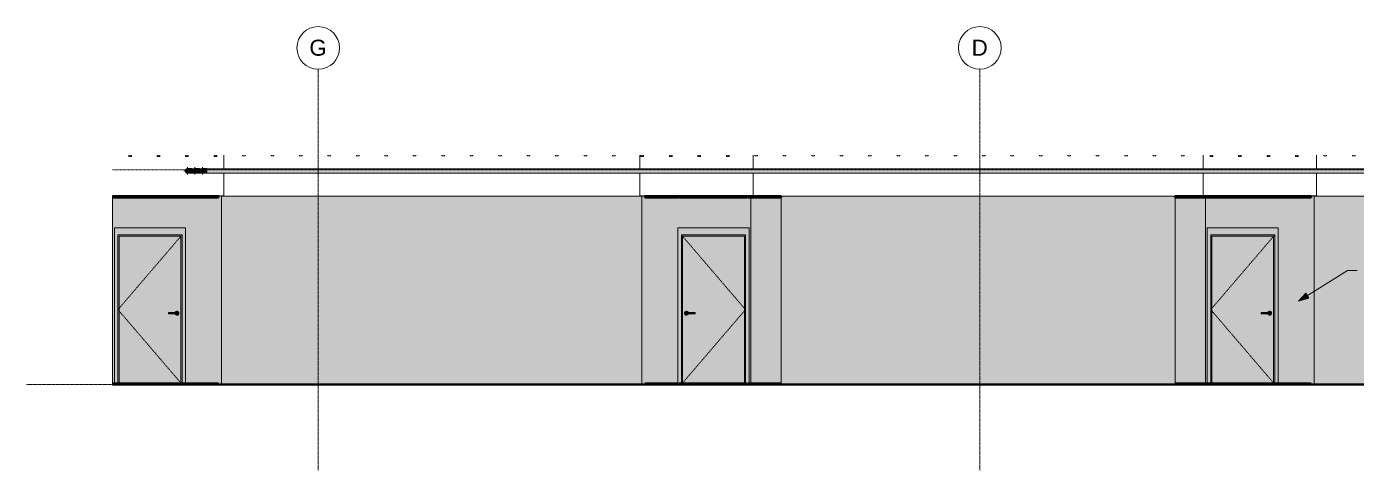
# Model space of a CAD drawing. Header units: inches. Extents: x 10303 to 15970, y 220 to 469.
# Drawn here: x 10303 to 11051, y 220 to 469 of the extents above; entities that cross this region are included whole.
import ezdxf

# ---------------------------------------------------------------- set-up
doc = ezdxf.new("R2010")
doc.units = ezdxf.units.IN
doc.header["$MEASUREMENT"] = 0
for name, pattern in [('Aligning Line 1_8_', [0.25, 0.125, -0.125]), ('Dash 1_16_', [0.125, 0.0625, -0.0625]), ('Grid Line 1_2_', [0.875, 0.5, -0.125, 0.125, -0.125])]:
    doc.linetypes.add(name, pattern=pattern)
for name, color, linetype, lineweight in [('0-1', 7, 'Continuous', 5), ('0-2', 254, 'Continuous', 5), ('0-3', 165, 'Continuous', 5), ('0-4', 10, 'Continuous', 9), ('A-CLNG', 13, 'Continuous', 18), ('A-CLNG-1', 13, 'Continuous', 60), ('A-DOOR', 31, 'Continuous', 18), ('A-DOOR-1', 31, 'Dash 1_16_', 9), ('A-DOOR-2', 31, 'Continuous', 9), ('A-DOOR-FRAM', 31, 'Continuous', 9), ('A-DOOR-FRAM-1', 31, 'Continuous', 18), ('A-FLOR', 192, 'Continuous', 18), ('A-FLOR-1', 250, 'Continuous', 60), ('A-FLOR-2', 192, 'Continuous', 60), ('A-FLOR-LEVL', 51, 'Continuous', 9), ('A-FLOR-LEVL-1', 51, 'Grid Line 1_2_', 9), ('A-FLOR-LEVL-2', 9, 'Continuous', 9), ('A-FLOR-LEVL-3', 147, 'Continuous', 9), ('A-FLOR-PATT-1', 253, 'Continuous', 9), ('A-GENM-1', 55, 'Continuous', 9), ('A-GENM-2', 10, 'Continuous', 9), ('A-ROOF-1', 7, 'Continuous', 18), ('G-ANNO-SYMB-1', 9, 'Aligning Line 1_8_', 9), ('G-ANNO-TEXT', 231, 'Continuous', 9), ('I-WALL', 2, 'Continuous', 18), ('I-WALL-1', 2, 'Continuous', 5), ('P-PIPE', 3, 'Continuous', 9), ('P-PIPE-1', 3, 'Continuous', 5), ('P-PIPE-CNTR', 3, 'Continuous', 9), ('Q-SPCQ-1', 37, 'Continuous', 9), ('Q-SPCQ-2', 15, 'Continuous', 9), ('Q-SPCQ-3', 10, 'Continuous', 9), ('S-BEAM', 12, 'Continuous', 9), ('S-GRID-1', 1, 'Grid Line 1_2_', 9), ('S-GRID-IDEN', 1, 'Continuous', 9), ('S-GRID-IDEN-1', 147, 'Continuous', 9)]:
    doc.layers.add(name, color=color, linetype=linetype, lineweight=lineweight)
doc.styles.add('Arial', font='arial.ttf', dxfattribs={"height": 9})
doc.styles.add('Century Gothic', font='ufonts.com_century-gothic.ttf', dxfattribs={"height": 4.5})

# ---------------------------------------------------------------- blocks, each defined once
blk = doc.blocks.new('Level - Level Head - Circle-V13-Elevation 13 - a')
at = {"layer": 'A-FLOR-LEVL'}
h = blk.add_hatch(color=256, dxfattribs=at)
edge = h.paths.add_edge_path(flags=0)
edge.add_line((11801.56, 268), (11795.56, 268))
edge.add_arc((11801.56, 268), 6, 90, 180, ccw=False)
edge.add_line((11801.56, 274), (11801.56, 268))
h = blk.add_hatch(color=256, dxfattribs=at)
edge = h.paths.add_edge_path(flags=0)
edge.add_line((11801.56, 262), (11801.56, 268))
edge.add_line((11801.56, 268), (11807.56, 268))
edge.add_arc((11801.56, 268), 6, -90, 0, ccw=False)
at = {"layer": 'A-FLOR-LEVL-2'}
blk.add_circle((11801.56, 268), 6, dxfattribs=at)
blk = doc.blocks.new('CTR - 2nd Phase_rvt-1-Elevation 13 - a')
at = {"layer": 'A-FLOR-LEVL-1'}
blk.add_line((10303.21, 268), (11795.56, 268), dxfattribs=at)
at = {"layer": 'G-ANNO-SYMB-1'}
blk.add_line((11747.21, 388.59), (10351.57, 388.59), dxfattribs=at)
at = {"layer": '0-2'}
blk.add_blockref('Level - Level Head - Circle-V13-Elevation 13 - a', (0, 0), dxfattribs=at)
at = {"layer": 'A-FLOR-LEVL', "insert": (11730, 273.28), "char_height": 4.5, "width": 72.5685, "attachment_point": 1, "style": 'Century Gothic'}
blk.add_mtext('22\' - 4" - 3RD FLOOR', dxfattribs=at)
blk = doc.blocks.new('Level - Level Head - Circle-V14-Elevation 13 - a')
at = {"layer": 'A-FLOR-LEVL'}
h = blk.add_hatch(color=256, dxfattribs=at)
edge = h.paths.add_edge_path(flags=0)
edge.add_line((11801.56, 268), (11795.56, 268))
edge.add_arc((11801.56, 268), 6, 90, 180, ccw=False)
edge.add_line((11801.56, 274), (11801.56, 268))
h = blk.add_hatch(color=256, dxfattribs=at)
edge = h.paths.add_edge_path(flags=0)
edge.add_line((11801.56, 262), (11801.56, 268))
edge.add_line((11801.56, 268), (11807.56, 268))
edge.add_arc((11801.56, 268), 6, 270, 360, ccw=False)
at = {"layer": 'A-FLOR-LEVL-3'}
blk.add_circle((11801.56, 268), 6, dxfattribs=at)
blk = doc.blocks.new('CTR - 1st Phase - Unit Layouts_rvt-1-Elevation 13 - a')
at = {"layer": 'A-FLOR-LEVL-1'}
blk.add_line((10303.21, 268), (11795.56, 268), dxfattribs=at)
at = {"layer": '0-3'}
blk.add_blockref('Level - Level Head - Circle-V14-Elevation 13 - a', (0, 0), dxfattribs=at)
at = {"layer": 'A-FLOR-LEVL', "insert": (11730, 273.28), "char_height": 4.5, "width": 72.5685, "attachment_point": 1, "style": 'Century Gothic'}
blk.add_mtext('22\' - 4" - 3RD FLOOR', dxfattribs=at)
blk = doc.blocks.new('Grid - Grid Head - Circle-50561-Elevation 13 - a')
at = {"layer": 'S-GRID-IDEN-1'}
for start, end in [(0, 180), (180, 360)]:
    blk.add_arc((11535.19, 457.11), 12, start, end, dxfattribs=at)
blk = doc.blocks.new('CTR - 1st Phase - Shell_rvt-1-Elevation 13 - a')
at = {"layer": 'A-FLOR-PATT-1'}
h = blk.add_hatch(dxfattribs=at)
h.set_pattern_fill('FP_1', color=256, style=0, pattern_type=2)
h.set_pattern_definition([(0, (11404.029, 0), (15.36, 3.84), [0.634, -10.886, 0.634, -10.886, -61.44]), (0, (11404.029, 0), (15.36, 3.84), [-23.04, 0.634, -22.406, 0.634, -10.886, -26.88]), (0, (11404.029, 0), (15.36, 3.84), [-57.6, 0.634, -7.046, 0.634, -18.566]), (120, (11409.789, 1.92), (-11.005538, 11.38215), [0.634, -10.886, 0.634, -10.886, -61.44]), (120, (11409.789, 1.92), (-11.005538, 11.38215), [-23.04, 0.634, -22.406, 0.634, -10.886, -26.88]), (120, (11409.789, 1.92), (-11.005538, 11.38215), [-57.6, 0.634, -7.046, 0.634, -18.566]), (240, (11411.709, 9.6), (-4.354462, -15.22215), [0.634, -10.886, 0.634, -10.886, -61.44]), (240, (11411.709, 9.6), (-4.354462, -15.22215), [-23.04, 0.634, -22.406, 0.634, -10.886, -26.88]), (240, (11411.709, 9.6), (-4.354462, -15.22215), [-57.6, 0.634, -7.046, 0.634, -18.566])])
h.paths.add_polyline_path([(11223.85, 267.97), (11747.21, 267.97), (11747.21, 268), (10351.57, 268), (10351.57, 267.97), (11136.62, 267.97)], flags=0)
at = {"layer": 'A-FLOR-1'}
blk.add_line((11747.21, 268), (10351.57, 268), dxfattribs=at)
at = {"layer": 'A-FLOR-LEVL-1'}
blk.add_line((10303.21, 268), (11795.56, 268), dxfattribs=at)
at = {"layer": 'A-ROOF-1'}
for p, q in [((10414.04, 396.76), (10414.04, 389.19)), ((10647.94, 396.76), (10647.94, 389.19)), ((10711.64, 396.76), (10711.64, 389.19)), ((10964.74, 396.76), (10964.74, 389.19)), ((11028.44, 396.76), (11028.44, 389.19)), ((10414.04, 386.81), (10414.04, 373.87)), ((10647.94, 386.81), (10647.94, 373.87)), ((10711.64, 386.81), (10711.64, 373.87)), ((10964.74, 386.81), (10964.74, 373.87)), ((11028.44, 386.81), (11028.44, 373.87))]:
    blk.add_line(p, q, dxfattribs=at)
at = {"layer": 'S-GRID-1'}
for p, q in [((10467.19, 219.62), (10467.19, 445.11)), ((10839.19, 219.62), (10839.19, 445.11))]:
    blk.add_line(p, q, dxfattribs=at)
at = {"layer": '0-3'}
for p in [(-1068, 0), (-696, 0)]:
    blk.add_blockref('Grid - Grid Head - Circle-50561-Elevation 13 - a', p, dxfattribs=at)
at = {"layer": 'S-GRID-IDEN', "char_height": 9, "attachment_point": 1, "style": 'Arial'}
for s, insert, width in [('G', (10462.19, 461.75), 11.9685), ('D', (10834.56, 461.75), 11.0595)]:
    blk.add_mtext(s, dxfattribs=dict(at, insert=insert, width=width))
blk = doc.blocks.new('Elevator Door-Center - 48_ x 84_-2010370-Elevation 13 - a')
at = {"layer": 'Q-SPCQ-1'}
h = blk.add_hatch(color=256, dxfattribs=at)
h.paths.add_polyline_path([(11459.8, 268), (11460.59, 268), (11460.59, 352), (11459.8, 352), (11459.8, 300.17)], flags=0)
h.paths.add_polyline_path([(11462.8, 268), (11483.68, 268), (11483.68, 352), (11462.8, 352), (11462.8, 300.17)], flags=0)
blk.add_hatch(color=256, dxfattribs=at).paths.add_polyline_path([(11504.8, 268), (11504.8, 352), (11483.93, 352), (11483.93, 268), (11485.53, 268)], flags=0)
at = {"layer": 'Q-SPCQ-2'}
blk.add_hatch(color=256, dxfattribs=at).paths.add_polyline_path([(11510.8, 268), (11510.8, 355), (11456.8, 355), (11456.8, 268), (11459.8, 268), (11459.8, 352), (11507.8, 352), (11507.8, 268), (11508.05, 268)], flags=0)
at = {"layer": 'Q-SPCQ-3'}
for p, q in [((11459.8, 268), (11459.8, 352)), ((11459.8, 352), (11507.8, 352)), ((11483.68, 268), (11483.68, 352)), ((11483.93, 352), (11483.93, 268)), ((11507.8, 352), (11507.8, 268))]:
    blk.add_line(p, q, dxfattribs=at)
blk = doc.blocks.new('Otis_G2S_06102019171910 - Otis_G2S_06102019171910-2044336-Elevation 13 - a')
at = {"layer": 'A-GENM-1'}
for points in [[(11462.8, 268), (11462.8, 352), (11460.59, 352), (11460.59, 268)], [(11483.68, 268), (11483.8, 268), (11483.8, 352), (11483.68, 352), (11483.68, 300.17)], [(11483.8, 268), (11483.93, 268), (11483.93, 352), (11483.8, 352), (11483.8, 300.17)], [(11507.01, 268), (11507.01, 352), (11504.8, 352), (11504.8, 268)], [(11507.8, 268), (11507.8, 352), (11507.01, 352), (11507.01, 268)]]:
    blk.add_hatch(color=256, dxfattribs=at).paths.add_polyline_path(points, flags=0)
at = {"layer": 'A-GENM-2'}
for p, q in [((11460.59, 268), (11460.59, 352)), ((11462.8, 268), (11462.8, 352)), ((11483.8, 268), (11483.8, 352)), ((11483.8, 352), (11483.8, 268)), ((11504.8, 268), (11504.8, 352)), ((11507.01, 268), (11507.01, 352))]:
    blk.add_line(p, q, dxfattribs=at)
blk = doc.blocks.new('CTR - 1st Phase -Stairs _ Elevators_rvt-1-Elevation 13 - a')
at = {"layer": 'A-FLOR-LEVL-1'}
blk.add_line((10303.21, 268), (11795.56, 268), dxfattribs=at)
at = {"layer": '0-3'}
blk.add_blockref('Level - Level Head - Circle-V14-Elevation 13 - a', (0, 0), dxfattribs=at)
at = {"layer": '0-4'}
for name in ['Elevator Door-Center - 48_ x 84_-2010370-Elevation 13 - a', 'Otis_G2S_06102019171910 - Otis_G2S_06102019171910-2044336-Elevation 13 - a']:
    blk.add_blockref(name, (0, 0), dxfattribs=at)
at = {"layer": 'A-FLOR-LEVL', "insert": (11730, 273.28), "char_height": 4.5, "width": 72.5685, "attachment_point": 1, "style": 'Century Gothic'}
blk.add_mtext('22\' - 4" - 3RD FLOOR', dxfattribs=at)
blk = doc.blocks.new('HOLLOW METAL - UNIT DOOR-2058840-Elevation 13 - a')
at = {"layer": 'A-DOOR'}
h = blk.add_hatch(color=256, dxfattribs=at)
h.paths.add_polyline_path([(10969.61, 268.5), (11004.36, 268.5), (11004.36, 351.38), (10969.61, 351.38), (10969.61, 300.17)], flags=0)
h.paths.add_polyline_path([(11002.13, 306.82), (11001.83, 306.86), (11001.54, 306.98), (11001.3, 307.16), (11001.11, 307.41), (11001.03, 307.61), (10997.31, 307.62), (10997.31, 308.39), (11001.03, 308.39), (11001.11, 308.59), (11001.3, 308.84), (11001.54, 309.02), (11001.83, 309.14), (11002.13, 309.18), (11002.44, 309.14), (11002.73, 309.02), (11002.97, 308.84), (11003.16, 308.59), (11003.28, 308.31), (11003.32, 308), (11003.28, 307.69), (11003.16, 307.41), (11002.97, 307.16), (11002.73, 306.98), (11002.44, 306.86)], flags=0)
for points in [[(10997.31, 308), (11001.45, 308), (11001.45, 308.39), (10997.31, 308.38), (10997.31, 308.1)], [(11000.96, 307.61), (11001.45, 307.62), (11001.45, 308), (10997.31, 308), (10997.31, 307.61), (11000.95, 307.61)], [(11002.13, 306.82), (11002.44, 306.86), (11002.73, 306.98), (11002.97, 307.16), (11003.16, 307.41), (11003.28, 307.69), (11003.32, 308), (11003.28, 308.31), (11003.16, 308.59), (11002.97, 308.84), (11002.73, 309.02), (11002.44, 309.14), (11002.13, 309.18), (11001.83, 309.14), (11001.54, 309.02), (11001.3, 308.84), (11001.11, 308.59), (11001.04, 308.39), (11002.05, 308.38), (11002.04, 308.39), (11002.21, 308.35), (11002.3, 308.29), (11002.36, 308.22), (11002.4, 308.13), (11002.42, 308.1), (11002.43, 307.99), (11002.39, 307.83), (11002.34, 307.75), (11002.28, 307.7), (11002.18, 307.64), (11002.1, 307.62), (11001.93, 307.61), (11001.86, 307.62), (11001.03, 307.61), (11001.11, 307.41), (11001.3, 307.16), (11001.54, 306.98), (11001.83, 306.86)], [(11001.69, 308), (11002.43, 308), (11002.4, 308.14), (11002.34, 308.25), (11002.25, 308.33), (11002.19, 308.36), (11002.12, 308.38), (11001.95, 308.38), (11001.85, 308.38), (11001.45, 308.38), (11001.45, 308), (11001.63, 308)]]:
    blk.add_hatch(color=256, dxfattribs=at).paths.add_polyline_path(points, flags=0)
h = blk.add_hatch(color=256, dxfattribs=at)
h.paths.add_polyline_path([(11002.31, 307.72), (11002.41, 307.88), (11002.42, 307.9), (11002.42, 308), (11002.38, 308), (11002.32, 307.75)], flags=0)
h.paths.add_polyline_path([(11001.45, 307.61), (11001.48, 307.62), (11002.14, 307.62), (11002.28, 307.7), (11002.31, 307.75), (11002.38, 308), (11001.45, 308), (11001.45, 307.62)], flags=0)
at = {"layer": 'A-DOOR-FRAM-1'}
for points in [[(11006.32, 268), (11006.57, 268), (11006.57, 268.5), (11006.99, 268.5), (11006.99, 356), (10966.99, 356), (10967, 268.5), (10967.92, 268.5), (10967.92, 268), (10968.17, 268), (10968.17, 268.5), (10968.99, 268.5), (10968.99, 352), (11004.99, 352), (11004.99, 268.5), (11006.32, 268.5)], [(10968.99, 268.5), (10969.61, 268.5), (10969.61, 351.38), (11004.36, 351.38), (11004.36, 268.5), (11004.99, 268.5), (11004.99, 352), (10968.99, 352), (10968.99, 268.5)]]:
    blk.add_hatch(color=256, dxfattribs=at).paths.add_polyline_path(points, flags=0)
at = {"layer": 'A-DOOR-1'}
for p, q in [((11004.99, 352), (10968.99, 310)), ((10968.99, 310), (11004.56, 268.5))]:
    blk.add_line(p, q, dxfattribs=at)
at = {"layer": 'A-DOOR-2'}
for p, q in [((11001.45, 308.39), (10997.31, 308.39)), ((10997.31, 308), (10997.31, 308.39)), ((10997.31, 307.61), (10997.31, 308)), ((10997.31, 307.61), (11001.45, 307.61))]:
    blk.add_line(p, q, dxfattribs=at)
at = {"layer": 'A-DOOR-2', "flags": 128}
for points in [[(11002.04, 308.39), (11001.88, 308.39), (11001.5, 308.39), (11001.45, 308.39)], [(11001.45, 307.61), (11001.84, 307.61), (11002.03, 307.61), (11002.04, 307.61)]]:
    blk.add_lwpolyline(points, dxfattribs=at)
at = {"layer": 'A-DOOR-2'}
for start, end in [(0, 160.36566), (199.56325, 0)]:
    blk.add_arc((11002.13, 308), 1.18, start, end, dxfattribs=at)
at = {"layer": 'A-DOOR-FRAM'}
for p, q in [((10968.99, 268.5), (10968.99, 352)), ((10968.99, 352), (11004.99, 352)), ((11004.99, 352), (11004.99, 268.5)), ((10969.61, 268.5), (10969.61, 351.38)), ((10969.61, 351.38), (11004.36, 351.38)), ((11004.36, 351.38), (11004.36, 268.5))]:
    blk.add_line(p, q, dxfattribs=at)
blk = doc.blocks.new('HOLLOW METAL - UNIT DOOR-2058696-Elevation 13 - a')
at = {"layer": 'A-DOOR'}
h = blk.add_hatch(color=256, dxfattribs=at)
h.paths.add_polyline_path([(10706.76, 268.5), (10706.76, 351.38), (10672.01, 351.38), (10672.01, 268.5), (10700.48, 268.5)], flags=0)
h.paths.add_polyline_path([(10674.24, 306.82), (10673.94, 306.86), (10673.65, 306.98), (10673.41, 307.16), (10673.22, 307.41), (10673.1, 307.69), (10673.06, 308), (10673.1, 308.31), (10673.22, 308.59), (10673.41, 308.84), (10673.65, 309.02), (10673.94, 309.14), (10674.24, 309.18), (10674.59, 309.13), (10674.83, 309.02), (10675.08, 308.84), (10675.27, 308.59), (10675.35, 308.39), (10679.07, 308.38), (10679.07, 307.61), (10675.35, 307.61), (10675.27, 307.41), (10675.08, 307.16), (10674.83, 306.98), (10674.55, 306.86)], flags=0)
h = blk.add_hatch(color=256, dxfattribs=at)
h.paths.add_polyline_path([(10674.06, 307.72), (10673.97, 307.88), (10673.96, 307.9), (10673.95, 308), (10673.98, 308.14), (10674.04, 308.25), (10674.06, 308.25), (10674, 307.99), (10674.06, 307.75)], flags=0)
h.paths.add_polyline_path([(10674.24, 306.82), (10674.59, 306.87), (10674.83, 306.98), (10675.08, 307.16), (10675.27, 307.41), (10675.35, 307.61), (10674.23, 307.62), (10674.08, 307.71), (10674.06, 307.75), (10674, 308.01), (10674.08, 308.29), (10674.19, 308.36), (10674.25, 308.38), (10674.43, 308.38), (10674.59, 308.38), (10675.35, 308.39), (10675.27, 308.59), (10675.08, 308.84), (10674.83, 309.02), (10674.55, 309.14), (10674.24, 309.18), (10673.94, 309.14), (10673.65, 309.02), (10673.41, 308.84), (10673.22, 308.59), (10673.1, 308.31), (10673.06, 308), (10673.1, 307.69), (10673.22, 307.41), (10673.41, 307.16), (10673.65, 306.98), (10673.94, 306.86)], flags=0)
for points in [[(10674.93, 307.61), (10674.93, 308), (10673.95, 308), (10673.99, 307.83), (10674.04, 307.75), (10674.1, 307.7), (10674.2, 307.64), (10674.28, 307.62), (10674.44, 307.61), (10674.52, 307.62), (10674.9, 307.62)], [(10675.95, 308), (10679.07, 308), (10679.07, 308.39), (10674.93, 308.38), (10674.93, 308), (10675.43, 308)], [(10675.84, 307.61), (10679.07, 307.62), (10679.07, 308), (10674.93, 308), (10674.93, 307.61), (10675.59, 307.61)]]:
    blk.add_hatch(color=256, dxfattribs=at).paths.add_polyline_path(points, flags=0)
h = blk.add_hatch(color=256, dxfattribs=at)
h.paths.add_polyline_path([(10674.06, 308.28), (10673.97, 308.13), (10673.96, 308.1), (10673.96, 308), (10674, 308), (10674.06, 308.25)], flags=0)
h.paths.add_polyline_path([(10674.17, 308), (10674.93, 308), (10674.93, 308.39), (10674.9, 308.38), (10674.33, 308.38), (10674.34, 308.39), (10674.17, 308.35), (10674.08, 308.29), (10674.06, 308.25), (10674, 308), (10674.08, 308)], flags=0)
at = {"layer": 'A-DOOR-FRAM-1'}
for points in [[(10669.81, 268), (10670.06, 268), (10670.06, 268.5), (10671.39, 268.5), (10671.39, 352), (10707.39, 352), (10707.39, 268.5), (10708.21, 268.5), (10708.21, 268), (10708.46, 268), (10708.46, 268.5), (10709.39, 268.5), (10709.39, 356), (10669.39, 356), (10669.4, 268.5), (10669.81, 268.5)], [(10672.01, 268.5), (10672.01, 351.38), (10706.76, 351.38), (10706.76, 268.5), (10707.39, 268.5), (10707.39, 352), (10671.39, 352), (10671.39, 268.5)]]:
    blk.add_hatch(color=256, dxfattribs=at).paths.add_polyline_path(points, flags=0)
at = {"layer": 'A-DOOR-1'}
for p, q in [((10671.39, 352), (10707.39, 310)), ((10707.39, 310), (10671.82, 268.5))]:
    blk.add_line(p, q, dxfattribs=at)
at = {"layer": 'A-DOOR-2'}
for p, q in [((10679.07, 308.39), (10674.93, 308.39)), ((10674.93, 307.61), (10679.07, 307.61)), ((10679.07, 308.39), (10679.07, 308)), ((10679.07, 308), (10679.07, 307.61))]:
    blk.add_line(p, q, dxfattribs=at)
at = {"layer": 'A-DOOR-2', "flags": 128}
for points in [[(10674.93, 308.39), (10674.53, 308.39), (10674.34, 308.39), (10674.34, 308.39)], [(10674.34, 307.61), (10674.5, 307.61), (10674.88, 307.61), (10674.93, 307.61)]]:
    blk.add_lwpolyline(points, dxfattribs=at)
at = {"layer": 'A-DOOR-2'}
for start, end in [(19.63434, 180), (180, 340.43675)]:
    blk.add_arc((10674.24, 308), 1.18, start, end, dxfattribs=at)
at = {"layer": 'A-DOOR-FRAM'}
for p, q in [((10671.39, 352), (10707.39, 352)), ((10671.39, 268.5), (10671.39, 352)), ((10707.39, 352), (10707.39, 268.5)), ((10672.01, 351.38), (10706.76, 351.38)), ((10672.01, 268.5), (10672.01, 351.38)), ((10706.76, 351.38), (10706.76, 268.5))]:
    blk.add_line(p, q, dxfattribs=at)
blk = doc.blocks.new('Elbow - PVC - Sch 40 - Standard-2079255-Elevation 13 - a')
at = {"layer": 'P-PIPE'}
h = blk.add_hatch(color=256, dxfattribs=at)
h.paths.add_polyline_path([(10393.69, 386.66), (10394.04, 386.7), (10394.38, 386.85), (10394.64, 387.05), (10394.86, 387.35), (10394.99, 387.65), (10395.03, 388), (10394.99, 388.35), (10394.82, 388.71), (10394.64, 388.95), (10394.28, 389.2), (10394.04, 389.3), (10393.69, 389.34), (10393.34, 389.3), (10393, 389.15), (10392.74, 388.95), (10392.53, 388.67), (10392.39, 388.35), (10392.35, 388), (10392.39, 387.65), (10392.54, 387.31), (10392.74, 387.05), (10393.1, 386.8), (10393.37, 386.7)], flags=0)
h.paths.add_polyline_path([(10393.69, 386.81), (10393.38, 386.85), (10393.05, 387.01), (10392.85, 387.16), (10392.66, 387.41), (10392.54, 387.69), (10392.5, 388), (10392.54, 388.31), (10392.69, 388.63), (10392.91, 388.88), (10393.1, 389.03), (10393.38, 389.15), (10393.69, 389.19), (10394, 389.15), (10394.28, 389.03), (10394.53, 388.84), (10394.72, 388.59), (10394.85, 388.25), (10394.88, 388), (10394.84, 387.69), (10394.72, 387.41), (10394.53, 387.16), (10394.24, 386.95), (10394, 386.85), (10393.82, 386.83)], flags=0)
for points in [[(10395.04, 388), (10395.07, 388), (10395.07, 389.34), (10393.82, 389.33), (10394.06, 389.29), (10394.38, 389.15), (10394.69, 388.89), (10394.87, 388.63), (10394.99, 388.35), (10395.03, 388)], [(10395.19, 388), (10396.22, 388), (10396.22, 389.34), (10395.07, 389.34), (10395.07, 388)], [(10395.07, 386.66), (10396.22, 386.66), (10396.22, 388), (10395.07, 388), (10395.07, 386.66)]]:
    blk.add_hatch(color=256, dxfattribs=at).paths.add_polyline_path(points, flags=0)
h = blk.add_hatch(color=256, dxfattribs=at)
h.paths.add_polyline_path([(10393.69, 386.66), (10393.8, 386.66), (10393.73, 386.66)], flags=0)
h.paths.add_polyline_path([(10395.07, 386.66), (10395.07, 388), (10395.03, 388), (10394.99, 387.65), (10394.84, 387.31), (10394.64, 387.05), (10394.36, 386.84), (10394.02, 386.69), (10393.77, 386.66), (10394.68, 386.66)], flags=0)
for p, q in [((10396.22, 389.34), (10395.07, 389.34)), ((10396.22, 389.34), (10396.22, 388)), ((10392.5, 388.6), (10392.51, 388.63)), ((10393.09, 386.81), (10393.06, 386.82)), ((10395.07, 386.66), (10396.22, 386.66)), ((10396.22, 388), (10396.22, 386.66))]:
    blk.add_line(p, q, dxfattribs=at)
at = {"layer": 'P-PIPE', "flags": 128}
for points in [[(10392.91, 389.08), (10392.95, 389.12), (10392.97, 389.13)], [(10393.36, 389.27), (10393.56, 389.34), (10393.69, 389.34)], [(10393.69, 389.34), (10393.85, 389.34), (10394.29, 389.34), (10394.91, 389.34), (10395.07, 389.34)], [(10392.37, 387.83), (10392.35, 387.87), (10392.35, 388)], [(10392.61, 387.22), (10392.57, 387.26), (10392.56, 387.28)], [(10395.07, 386.66), (10394.42, 386.66), (10393.93, 386.66), (10393.7, 386.66), (10393.69, 386.66)]]:
    blk.add_lwpolyline(points, dxfattribs=at)
at = {"layer": 'P-PIPE'}
for start, end in [(0, 180), (180, 0)]:
    blk.add_arc((10393.69, 388), 1.34, start, end, dxfattribs=at)
blk = doc.blocks.new('Dimension Lumber - 2x10-2056818-Elevation 13 - a')
at = {"layer": 'S-BEAM'}
blk.add_hatch(color=256, dxfattribs=at).paths.add_polyline_path([(10360.64, 396.09), (10362.14, 396.09), (10362.14, 396.76), (10360.64, 396.76)], flags=0)
for p, q in [((10360.64, 396.09), (10360.64, 396.76)), ((10362.14, 396.09), (10362.14, 396.76)), ((10362.14, 396.09), (10360.64, 396.09))]:
    blk.add_line(p, q, dxfattribs=at)
blk = doc.blocks.new('Dimension Lumber - 2x10-2056819-Elevation 13 - a')
at = {"layer": 'S-BEAM'}
blk.add_hatch(color=256, dxfattribs=at).paths.add_polyline_path([(10424.64, 396.53), (10426.14, 396.53), (10426.14, 396.76), (10424.64, 396.76)], flags=0)
for p, q in [((10424.64, 396.53), (10424.64, 396.76)), ((10426.14, 396.53), (10426.14, 396.76)), ((10426.14, 396.53), (10424.64, 396.53))]:
    blk.add_line(p, q, dxfattribs=at)
blk = doc.blocks.new('Dimension Lumber - 2x10-2056820-Elevation 13 - a')
at = {"layer": 'S-BEAM'}
blk.add_hatch(color=256, dxfattribs=at).paths.add_polyline_path([(10856.64, 396.53), (10858.14, 396.53), (10858.14, 396.76), (10856.64, 396.76)], flags=0)
for p, q in [((10856.64, 396.53), (10856.64, 396.76)), ((10858.14, 396.53), (10858.14, 396.76)), ((10858.14, 396.53), (10856.64, 396.53))]:
    blk.add_line(p, q, dxfattribs=at)
blk = doc.blocks.new('Dimension Lumber - 2x10-2056821-Elevation 13 - a')
at = {"layer": 'S-BEAM'}
blk.add_hatch(color=256, dxfattribs=at).paths.add_polyline_path([(10968.64, 396.09), (10970.14, 396.09), (10970.14, 396.76), (10968.64, 396.76)], flags=0)
for p, q in [((10968.64, 396.09), (10968.64, 396.76)), ((10970.14, 396.09), (10970.14, 396.76)), ((10970.14, 396.09), (10968.64, 396.09))]:
    blk.add_line(p, q, dxfattribs=at)

msp = doc.modelspace()

# ---------------------------------------------------------------- hatches: boundary and pattern name
at = {"layer": 'A-CLNG'}
h = msp.add_hatch(color=256, dxfattribs=at)
h.paths.add_polyline_path([(10353.77, 373.07), (10391.92, 373.07), (10391.92, 373.82), (10353.77, 373.82), (10353.77, 373.37)], flags=0)
h.paths.add_polyline_path([(10351.59, 373.07), (10353.52, 373.07), (10353.52, 373.82), (10351.59, 373.82), (10351.59, 373.15)], flags=0)
h.paths.add_polyline_path([(10392.17, 373.07), (10411.12, 373.07), (10411.12, 373.82), (10392.17, 373.82), (10392.17, 373.37)], flags=0)
h = msp.add_hatch(color=256, dxfattribs=at)
h.paths.add_polyline_path([(10727.41, 373.07), (10727.41, 373.82), (10708.46, 373.82), (10708.46, 373.07), (10722.29, 373.07)], flags=0)
h.paths.add_polyline_path([(10669.81, 373.07), (10669.81, 373.82), (10650.86, 373.82), (10650.86, 373.07), (10669.39, 373.07)], flags=0)
h.paths.add_polyline_path([(10670.06, 373.07), (10708.21, 373.07), (10708.21, 373.82), (10670.06, 373.82), (10670.06, 373.37)], flags=0)
h = msp.add_hatch(color=256, dxfattribs=at)
h.paths.add_polyline_path([(10962.16, 373.07), (10967.92, 373.07), (10967.92, 373.82), (10948.97, 373.82), (10948.97, 373.07)], flags=0)
h.paths.add_polyline_path([(10968.17, 373.07), (11006.32, 373.07), (11006.32, 373.82), (10968.17, 373.82), (10968.17, 373.37)], flags=0)
h.paths.add_polyline_path([(11006.57, 373.07), (11025.52, 373.07), (11025.52, 373.82), (11006.57, 373.82), (11006.57, 373.37)], flags=0)
at = {"layer": 'A-FLOR'}
h = msp.add_hatch(color=256, dxfattribs=at)
h.paths.add_polyline_path([(10404.8, 268), (10411.12, 268), (10411.12, 268.5), (10392.17, 268.5), (10392.17, 268), (10395.19, 268)], flags=0)
h.paths.add_polyline_path([(10353.52, 268), (10353.52, 268.5), (10351.59, 268.5), (10351.59, 268), (10352.59, 268)], flags=0)
h.paths.add_polyline_path([(10353.77, 268), (10391.92, 268), (10391.92, 268.5), (10353.77, 268.5)], flags=0)
h = msp.add_hatch(color=256, dxfattribs=at)
h.paths.add_polyline_path([(10650.86, 268), (10669.81, 268), (10669.81, 268.5), (10650.86, 268.5)], flags=0)
h.paths.add_polyline_path([(10708.21, 268), (10708.21, 268.5), (10670.06, 268.5), (10670.06, 268), (10707.39, 268)], flags=0)
h.paths.add_polyline_path([(10709.39, 268), (10727.41, 268), (10727.41, 268.5), (10708.46, 268.5), (10708.46, 268)], flags=0)
h = msp.add_hatch(color=256, dxfattribs=at)
h.paths.add_polyline_path([(11019.2, 268), (11025.52, 268), (11025.52, 268.5), (11006.57, 268.5), (11006.57, 268), (11006.99, 268)], flags=0)
h.paths.add_polyline_path([(11004.36, 268), (11006.32, 268), (11006.32, 268.5), (10968.17, 268.5), (10968.17, 268), (10993.6, 268)], flags=0)
h.paths.add_polyline_path([(10967.92, 268), (10967.92, 268.5), (10948.97, 268.5), (10948.97, 268), (10966.99, 268)], flags=0)
at = {"layer": 'G-ANNO-TEXT'}
msp.add_hatch(color=256, dxfattribs=at).paths.add_polyline_path([(11018.25, 314.71), (11024.19, 316.51), (11022.5, 319.24)], flags=0)
at = {"layer": 'I-WALL'}
h = msp.add_hatch(color=256, dxfattribs=at)
h.paths.add_polyline_path([(10649.19, 268), (10650.86, 268), (10650.86, 268.5), (10669.39, 268.5), (10669.39, 356), (10709.39, 356), (10709.39, 268.5), (10710.39, 268.5), (10710.39, 373.07), (10708.46, 373.07), (10708.46, 373.82), (10710.39, 373.82), (10710.39, 374), (10649.19, 374), (10649.19, 268.5)], flags=0)
h.paths.add_polyline_path([(10708.21, 373.07), (10670.06, 373.07), (10670.06, 373.82), (10708.21, 373.82), (10708.21, 373.37)], flags=0)
h.paths.add_polyline_path([(10669.81, 373.07), (10650.86, 373.07), (10650.86, 373.82), (10669.81, 373.82), (10669.81, 373.37)], flags=0)
h = msp.add_hatch(color=256, dxfattribs=at)
h.paths.add_polyline_path([(10710.39, 268.5), (10727.41, 268.5), (10727.41, 373.07), (10710.39, 373.07), (10710.39, 332.37)], flags=0)
h.paths.add_polyline_path([(10727.41, 373.82), (10727.41, 373.87), (10710.39, 373.87), (10710.39, 373.82), (10722.29, 373.82)], flags=0)
at = {"layer": 'I-WALL-1'}
h = msp.add_hatch(color=256, dxfattribs=at)
h.paths.add_polyline_path([(10412.79, 268), (10412.78, 374), (10351.59, 374), (10351.6, 373.82), (10353.52, 373.82), (10353.52, 373.07), (10351.59, 373.07), (10351.6, 268.5), (10352.59, 268.5), (10352.59, 356), (10392.59, 356), (10392.59, 268.5), (10411.12, 268.5), (10411.12, 268)], flags=0)
h.paths.add_polyline_path([(10373.38, 373.07), (10353.77, 373.07), (10353.77, 373.82), (10391.92, 373.82), (10391.92, 373.07)], flags=0)
h.paths.add_polyline_path([(10411.12, 373.07), (10392.17, 373.07), (10392.17, 373.82), (10411.12, 373.82), (10411.12, 373.37)], flags=0)
for points in [[(10414.04, 373.87), (10414.04, 374), (10412.79, 374), (10412.79, 373.87)], [(10526.03, 268), (10649.19, 268), (10649.19, 373.87), (10412.79, 373.87), (10412.79, 268), (10438.8, 268)], [(10649.19, 373.87), (10649.19, 374), (10647.94, 374), (10647.94, 373.87)], [(10874.94, 268), (10948.97, 268), (10948.97, 373.87), (10727.41, 373.87), (10727.41, 268), (10787.71, 268)], [(11027.19, 373.87), (11028.44, 373.87), (11028.44, 374), (11027.19, 374)], [(11027.19, 268), (11363.19, 268), (11363.19, 373.87), (11027.19, 373.87), (11027.19, 332.37)]]:
    msp.add_hatch(color=256, dxfattribs=at).paths.add_polyline_path(points, flags=0)
h = msp.add_hatch(color=256, dxfattribs=at)
h.paths.add_polyline_path([(10965.99, 268.5), (10965.99, 373.07), (10948.97, 373.07), (10948.97, 268.5), (10962.16, 268.5)], flags=0)
h.paths.add_polyline_path([(10965.99, 373.82), (10965.99, 373.87), (10948.97, 373.87), (10948.97, 373.82), (10962.16, 373.82)], flags=0)
h = msp.add_hatch(color=256, dxfattribs=at)
h.paths.add_polyline_path([(11027.19, 268), (11027.18, 374), (10965.99, 374), (10966, 373.82), (10967.92, 373.82), (10967.92, 373.07), (10965.99, 373.07), (10966, 268.5), (10966.99, 268.5), (10966.99, 356), (11006.99, 356), (11006.99, 268.5), (11025.52, 268.5), (11025.52, 268)], flags=0)
h.paths.add_polyline_path([(11006.99, 373.07), (11006.57, 373.07), (11006.57, 373.82), (11025.52, 373.82), (11025.52, 373.07)], flags=0)
h.paths.add_polyline_path([(10983.97, 373.07), (10968.17, 373.07), (10968.17, 373.82), (11006.32, 373.82), (11006.32, 373.07), (11005.78, 373.07)], flags=0)
at = {"layer": 'P-PIPE'}
for points in [[(10393.69, 386.81), (10394.05, 386.88), (10394.28, 386.97), (10394.53, 387.16), (10394.72, 387.41), (10394.84, 387.71), (10394.87, 388.07), (10394.84, 388.31), (10394.72, 388.59), (10394.53, 388.84), (10394.23, 389.05), (10394, 389.15), (10393.69, 389.19), (10393.38, 389.15), (10393.1, 389.03), (10392.85, 388.84), (10392.64, 388.55), (10392.54, 388.31), (10392.5, 388), (10392.56, 387.65), (10392.66, 387.41), (10392.85, 387.16), (10393.1, 386.97), (10393.38, 386.85), (10393.51, 386.84)], [(10397.82, 386.81), (10398.18, 386.88), (10398.41, 386.97), (10398.66, 387.16), (10398.85, 387.41), (10398.97, 387.71), (10399, 388.07), (10398.97, 388.31), (10398.85, 388.59), (10398.66, 388.84), (10398.35, 389.05), (10398.13, 389.15), (10397.82, 389.19), (10397.51, 389.15), (10397.22, 389.03), (10396.98, 388.84), (10396.77, 388.55), (10396.67, 388.31), (10396.63, 388), (10396.69, 387.65), (10396.79, 387.41), (10396.98, 387.16), (10397.22, 386.97), (10397.51, 386.85), (10397.64, 386.84)], [(10402.06, 386.81), (10402.43, 386.88), (10402.65, 386.97), (10402.9, 387.16), (10403.09, 387.41), (10403.21, 387.71), (10403.24, 388.07), (10403.21, 388.31), (10403.09, 388.59), (10402.9, 388.84), (10402.6, 389.05), (10402.37, 389.15), (10402, 389.18), (10401.75, 389.15), (10401.47, 389.03), (10401.22, 388.84), (10401.02, 388.55), (10400.91, 388.31), (10400.87, 388), (10400.93, 387.65), (10401.03, 387.41), (10401.22, 387.16), (10401.47, 386.97), (10401.75, 386.85), (10402, 386.82)]]:
    msp.add_hatch(color=256, dxfattribs=at).paths.add_polyline_path(points, flags=0)
at = {"layer": 'P-PIPE-1'}
h = msp.add_hatch(color=256, dxfattribs=at)
h.paths.add_polyline_path([(11710.41, 388), (11710.59, 388), (11710.59, 389.19), (11708.89, 389.17), (11708.94, 389.15), (11709.2, 388.95), (11709.44, 388.59), (11709.55, 388.31), (11709.59, 388), (11709.93, 388)], flags=0)
h.paths.add_polyline_path([(10396.22, 388), (10396.47, 388), (10396.55, 388.42), (10396.68, 388.71), (10396.87, 388.95), (10397.15, 389.19), (10396.22, 389.19), (10396.22, 388.15)], flags=0)
h = msp.add_hatch(color=256, dxfattribs=at)
h.paths.add_polyline_path([(10400.64, 388), (10400.72, 388), (10400.76, 388.35), (10400.93, 388.71), (10401.11, 388.95), (10401.39, 389.19), (10400.35, 389.19), (10400.35, 388)], flags=0)
h.paths.add_polyline_path([(11705.72, 388.52), (11705.72, 389.19), (11705.14, 389.17), (11705.18, 389.15), (11705.44, 388.95), (11705.69, 388.59)], flags=0)
for points in [[(11196.59, 388), (11701.96, 388), (11701.96, 389.19), (10404.59, 389.19), (10404.59, 388), (10496.04, 388), (11195.22, 388)], [(10404.59, 386.81), (11701.96, 386.81), (11701.96, 388), (10404.59, 388), (10404.59, 386.84)]]:
    msp.add_hatch(color=256, dxfattribs=at).paths.add_polyline_path(points, flags=0)
h = msp.add_hatch(color=256, dxfattribs=at)
h.paths.add_polyline_path([(11708.92, 386.81), (11710.59, 386.81), (11710.59, 388), (11709.59, 388), (11709.55, 387.65), (11709.39, 387.31), (11709.2, 387.05), (11708.89, 386.81)], flags=0)
h.paths.add_polyline_path([(10396.47, 386.81), (10397.2, 386.81), (10397.12, 386.85), (10396.87, 387.05), (10396.62, 387.41), (10396.51, 387.69), (10396.47, 388), (10396.22, 388), (10396.22, 386.81)], flags=0)
h.paths.add_polyline_path([(10398.43, 386.81), (10398.44, 386.81), (10398.49, 386.83)], flags=0)
h = msp.add_hatch(color=256, dxfattribs=at)
h.paths.add_polyline_path([(10400.35, 386.81), (10401.45, 386.81), (10401.37, 386.85), (10401.11, 387.05), (10400.86, 387.41), (10400.76, 387.69), (10400.72, 388), (10400.35, 388), (10400.35, 386.84)], flags=0)
h.paths.add_polyline_path([(10402.68, 386.81), (10402.68, 386.81), (10402.73, 386.83)], flags=0)
h.paths.add_polyline_path([(11705.11, 386.81), (11705.72, 386.81), (11705.72, 387.48), (11705.64, 387.31), (11705.44, 387.05), (11705.11, 386.81)], flags=0)

# ---------------------------------------------------------------- linework, layer by layer
at = {"layer": 'A-CLNG-1'}
for p, q in [((10353.52, 373.82), (10351.57, 373.82)), ((10351.57, 373.07), (10353.52, 373.07)), ((10353.52, 373.07), (10353.52, 373.82)), ((10391.92, 373.82), (10353.77, 373.82)), ((10353.77, 373.82), (10353.77, 373.07)), ((10353.77, 373.07), (10391.92, 373.07)), ((10391.92, 373.07), (10391.92, 373.82)), ((10411.12, 373.82), (10392.17, 373.82)), ((10392.17, 373.82), (10392.17, 373.07)), ((10392.17, 373.07), (10411.12, 373.07)), ((10411.12, 373.07), (10411.12, 373.82)), ((10669.81, 373.82), (10650.86, 373.82)), ((10650.86, 373.82), (10650.86, 373.07)), ((10650.86, 373.07), (10669.81, 373.07)), ((10669.81, 373.07), (10669.81, 373.82)), ((10708.21, 373.82), (10670.06, 373.82)), ((10670.06, 373.82), (10670.06, 373.07)), ((10670.06, 373.07), (10708.21, 373.07)), ((10708.21, 373.07), (10708.21, 373.82)), ((10727.41, 373.82), (10708.46, 373.82)), ((10708.46, 373.82), (10708.46, 373.07)), ((10708.46, 373.07), (10727.41, 373.07)), ((10727.41, 373.07), (10727.41, 373.82)), ((10967.92, 373.82), (10948.97, 373.82)), ((10948.97, 373.82), (10948.97, 373.07)), ((10948.97, 373.07), (10967.92, 373.07)), ((10967.92, 373.07), (10967.92, 373.82)), ((11006.32, 373.82), (10968.17, 373.82)), ((10968.17, 373.82), (10968.17, 373.07)), ((10968.17, 373.07), (11006.32, 373.07)), ((11006.32, 373.07), (11006.32, 373.82)), ((11025.52, 373.82), (11006.57, 373.82)), ((11006.57, 373.82), (11006.57, 373.07)), ((11006.57, 373.07), (11025.52, 373.07)), ((11025.52, 373.07), (11025.52, 373.82))]:
    msp.add_line(p, q, dxfattribs=at)
at = {"layer": 'A-FLOR-2'}
for p, q in [((10353.52, 268.5), (10351.57, 268.5)), ((10353.52, 267.97), (10353.52, 268.5)), ((10391.92, 268.5), (10353.77, 268.5)), ((10353.77, 268.5), (10353.77, 267.97)), ((10391.92, 267.97), (10391.92, 268.5)), ((10411.12, 268.5), (10392.17, 268.5)), ((10392.17, 268.5), (10392.17, 267.97)), ((10411.12, 267.97), (10411.12, 268.5)), ((10669.81, 268.5), (10650.86, 268.5)), ((10650.86, 268.5), (10650.86, 267.97)), ((10669.81, 267.97), (10669.81, 268.5)), ((10708.21, 268.5), (10670.06, 268.5)), ((10670.06, 268.5), (10670.06, 267.97)), ((10708.21, 267.97), (10708.21, 268.5)), ((10727.41, 268.5), (10708.46, 268.5)), ((10708.46, 268.5), (10708.46, 267.97)), ((10727.41, 267.97), (10727.41, 268.5)), ((10967.92, 268.5), (10948.97, 268.5)), ((10948.97, 268.5), (10948.97, 267.97)), ((10967.92, 267.97), (10967.92, 268.5)), ((11006.32, 268.5), (10968.17, 268.5)), ((10968.17, 268.5), (10968.17, 267.97)), ((11006.32, 267.97), (11006.32, 268.5)), ((11025.52, 268.5), (11006.57, 268.5)), ((11006.57, 268.5), (11006.57, 267.97)), ((11025.52, 267.97), (11025.52, 268.5))]:
    msp.add_line(p, q, dxfattribs=at)
at = {"layer": 'A-FLOR-LEVL-1'}
msp.add_line((10303.21, 268), (11795.56, 268), dxfattribs=at)
at = {"layer": 'G-ANNO-TEXT'}
for p, q in [((11018.25, 314.71), (11045.95, 331.91)), ((11045.95, 331.91), (11051.37, 331.91)), ((11022.5, 319.24), (11018.25, 314.71)), ((11018.25, 314.71), (11024.19, 316.51)), ((11024.19, 316.51), (11022.5, 319.24))]:
    msp.add_line(p, q, dxfattribs=at)
at = {"layer": 'I-WALL'}
for p, q in [((10414.04, 374), (10351.57, 374)), ((10351.59, 268), (10351.59, 374)), ((10412.79, 374), (10412.79, 268)), ((10649.19, 373.87), (10412.79, 373.87)), ((10710.39, 374), (10647.94, 374)), ((10649.19, 268), (10649.19, 374)), ((10710.39, 373.82), (10710.39, 374)), ((10965.99, 373.87), (10710.39, 373.87)), ((10710.39, 373.07), (10710.39, 268.5)), ((10727.41, 373.82), (10727.41, 373.87)), ((10727.41, 268.5), (10727.41, 373.07)), ((10948.97, 373.87), (10948.97, 373.82)), ((10948.97, 373.07), (10948.97, 268.5)), ((11028.44, 374), (10965.99, 374)), ((10965.99, 374), (10965.99, 373.82)), ((10965.99, 268.5), (10965.99, 373.07)), ((11027.19, 374), (11027.19, 268)), ((11369.19, 373.87), (11027.19, 373.87)), ((10352.59, 268.5), (10352.59, 356)), ((10352.59, 356), (10392.59, 356)), ((10392.59, 356), (10392.59, 268.5)), ((10669.39, 268.5), (10669.39, 356)), ((10669.39, 356), (10709.39, 356)), ((10709.39, 356), (10709.39, 268.5)), ((10966.99, 268.5), (10966.99, 356)), ((10966.99, 356), (11006.99, 356)), ((11006.99, 356), (11006.99, 268.5)), ((10351.57, 268), (10351.59, 268))]:
    msp.add_line(p, q, dxfattribs=at)
at = {"layer": 'P-PIPE'}
for p, q in [((10397.2, 389.19), (10396.22, 389.19)), ((10401.45, 389.19), (10400.35, 389.19)), ((11701.96, 389.19), (10404.59, 389.19)), ((10396.22, 386.81), (10397.2, 386.81)), ((10400.35, 386.81), (10401.45, 386.81)), ((10404.59, 386.81), (11701.96, 386.81))]:
    msp.add_line(p, q, dxfattribs=at)
for centre, start, end in [((10393.69, 388), 0, 180), ((10397.82, 388), 0, 180), ((10402.06, 388), 0, 180), ((10393.69, 388), 180, 0), ((10397.82, 388), 180, 0), ((10402.06, 388), 180, 0)]:
    msp.add_arc(centre, 1.19, start, end, dxfattribs=at)
at = {"layer": 'P-PIPE-CNTR'}
for p, q in [((10393.69, 386), (10393.69, 390)), ((10397.82, 386), (10397.82, 390)), ((10402.06, 386), (10402.06, 390)), ((10391.69, 388), (10395.69, 388)), ((10395.82, 388), (10399.82, 388)), ((10400.06, 388), (10404.06, 388))]:
    msp.add_line(p, q, dxfattribs=at)

# ---------------------------------------------------------------- block references
at = {"layer": '0-1'}
for name in ['CTR - 1st Phase - Shell_rvt-1-Elevation 13 - a', 'CTR - 2nd Phase_rvt-1-Elevation 13 - a', 'CTR - 1st Phase -Stairs _ Elevators_rvt-1-Elevation 13 - a', 'CTR - 1st Phase - Unit Layouts_rvt-1-Elevation 13 - a']:
    msp.add_blockref(name, (0, 0), dxfattribs=at)
at = {"layer": 'A-DOOR'}
for name, p in [('HOLLOW METAL - UNIT DOOR-2058840-Elevation 13 - a', (-614.4, 0)), ('HOLLOW METAL - UNIT DOOR-2058696-Elevation 13 - a', (0, 0)), ('HOLLOW METAL - UNIT DOOR-2058840-Elevation 13 - a', (0, 0))]:
    msp.add_blockref(name, p, dxfattribs=at)
at = {"layer": 'P-PIPE'}
for p in [(0, 0), (4.13, 0), (8.37, 0)]:
    msp.add_blockref('Elbow - PVC - Sch 40 - Standard-2079255-Elevation 13 - a', p, dxfattribs=at)
at = {"layer": 'S-BEAM'}
for name, p in [('Dimension Lumber - 2x10-2056818-Elevation 13 - a', (0, 0)), ('Dimension Lumber - 2x10-2056818-Elevation 13 - a', (16, 0)), ('Dimension Lumber - 2x10-2056818-Elevation 13 - a', (32, 0)), ('Dimension Lumber - 2x10-2056818-Elevation 13 - a', (48, 0)), ('Dimension Lumber - 2x10-2056819-Elevation 13 - a', (0, 0)), ('Dimension Lumber - 2x10-2056819-Elevation 13 - a', (16, 0)), ('Dimension Lumber - 2x10-2056819-Elevation 13 - a', (32, 0)), ('Dimension Lumber - 2x10-2056819-Elevation 13 - a', (48, 0)), ('Dimension Lumber - 2x10-2056819-Elevation 13 - a', (64, 0)), ('Dimension Lumber - 2x10-2056819-Elevation 13 - a', (80, 0)), ('Dimension Lumber - 2x10-2056819-Elevation 13 - a', (96, 0)), ('Dimension Lumber - 2x10-2056819-Elevation 13 - a', (112, 0)), ('Dimension Lumber - 2x10-2056819-Elevation 13 - a', (128, 0)), ('Dimension Lumber - 2x10-2056819-Elevation 13 - a', (144, 0)), ('Dimension Lumber - 2x10-2056819-Elevation 13 - a', (160, 0)), ('Dimension Lumber - 2x10-2056819-Elevation 13 - a', (176, 0)), ('Dimension Lumber - 2x10-2056819-Elevation 13 - a', (192, 0)), ('Dimension Lumber - 2x10-2056819-Elevation 13 - a', (208, 0)), ('Dimension Lumber - 2x10-2056818-Elevation 13 - a', (288, 0)), ('Dimension Lumber - 2x10-2056818-Elevation 13 - a', (304, 0)), ('Dimension Lumber - 2x10-2056818-Elevation 13 - a', (320, 0)), ('Dimension Lumber - 2x10-2056818-Elevation 13 - a', (336, 0)), ('Dimension Lumber - 2x10-2056819-Elevation 13 - a', (288, 0)), ('Dimension Lumber - 2x10-2056819-Elevation 13 - a', (304, 0)), ('Dimension Lumber - 2x10-2056819-Elevation 13 - a', (320, 0)), ('Dimension Lumber - 2x10-2056819-Elevation 13 - a', (336, 0)), ('Dimension Lumber - 2x10-2056819-Elevation 13 - a', (352, 0)), ('Dimension Lumber - 2x10-2056819-Elevation 13 - a', (368, 0)), ('Dimension Lumber - 2x10-2056819-Elevation 13 - a', (384, 0)), ('Dimension Lumber - 2x10-2056819-Elevation 13 - a', (400, 0)), ('Dimension Lumber - 2x10-2056819-Elevation 13 - a', (416, 0)), ('Dimension Lumber - 2x10-2056820-Elevation 13 - a', (0, 0)), ('Dimension Lumber - 2x10-2056820-Elevation 13 - a', (16, 0)), ('Dimension Lumber - 2x10-2056820-Elevation 13 - a', (32, 0)), ('Dimension Lumber - 2x10-2056820-Elevation 13 - a', (48, 0)), ('Dimension Lumber - 2x10-2056820-Elevation 13 - a', (64, 0)), ('Dimension Lumber - 2x10-2056820-Elevation 13 - a', (80, 0)), ('Dimension Lumber - 2x10-2056820-Elevation 13 - a', (96, 0)), ('Dimension Lumber - 2x10-2056821-Elevation 13 - a', (0, 0)), ('Dimension Lumber - 2x10-2056821-Elevation 13 - a', (16, 0)), ('Dimension Lumber - 2x10-2056821-Elevation 13 - a', (32, 0)), ('Dimension Lumber - 2x10-2056821-Elevation 13 - a', (48, 0)), ('Dimension Lumber - 2x10-2056820-Elevation 13 - a', (176, 0)), ('Dimension Lumber - 2x10-2056820-Elevation 13 - a', (192, 0))]:
    msp.add_blockref(name, p, dxfattribs=at)

doc.saveas('drawing.dxf')
